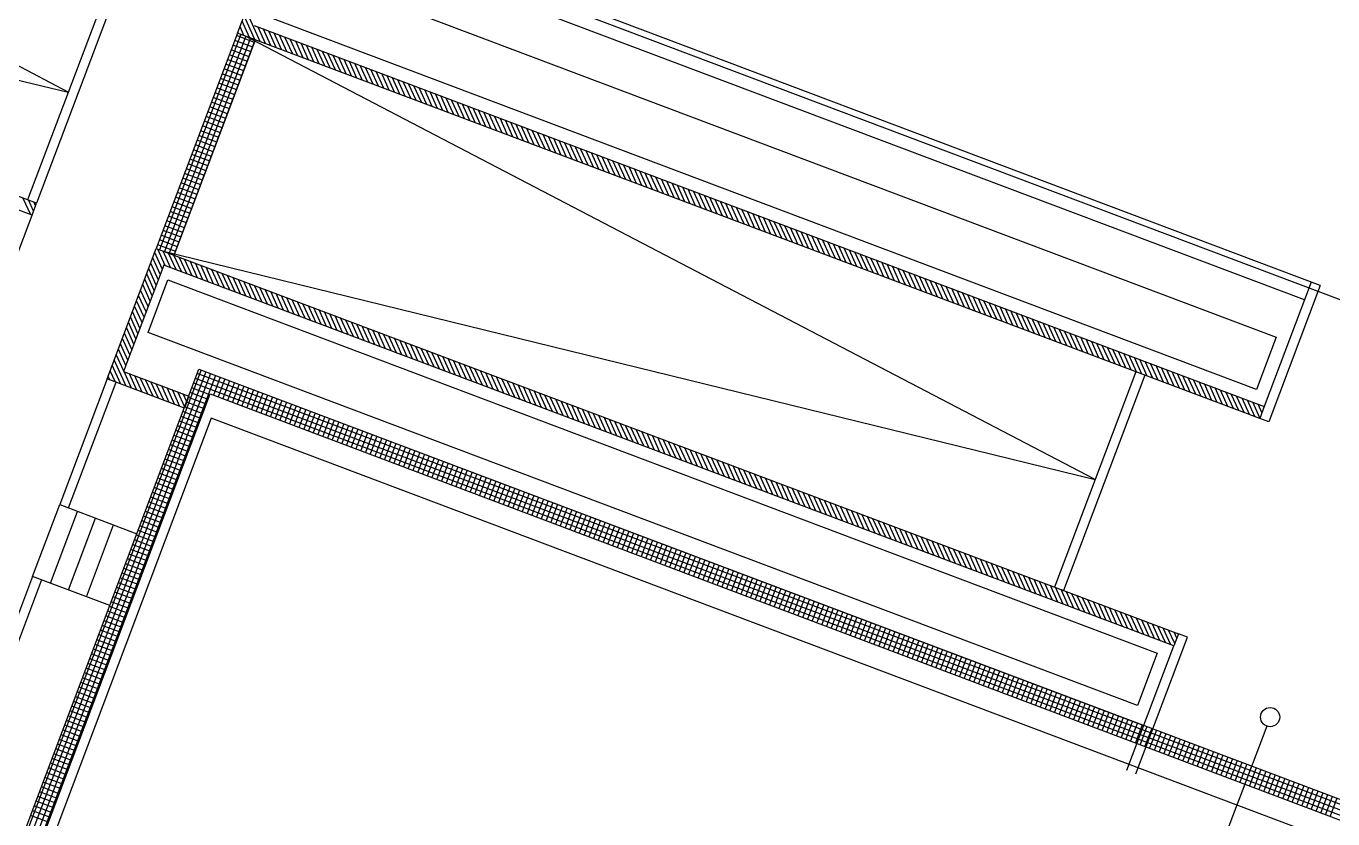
# Model space of a CAD drawing. Header units: millimetres. Extents: x 521005098 to 522149999836, y 174611071 to 175300000107.
# Drawn here: x 521997976876 to 522018396606, y 175093706749 to 175106098997 of the extents above; entities that cross this region are included whole.
import ezdxf

# ---------------------------------------------------------------- set-up
doc = ezdxf.new("R2010")
doc.units = ezdxf.units.MM
doc.header["$LTSCALE"] = 200
for name, color, linetype in [('0-35TEXT', 3, 'Continuous'), ('siteplan$0$0-35TEXT', 3, 'Continuous'), ('siteplan$0$siteplan$0$10', 1, 'Continuous'), ('siteplan$0$siteplan$0$26', 1, 'Continuous'), ('siteplan$0$siteplan$0$48', 1, 'Continuous'), ('siteplan$0$siteplan$0$58', 1, 'Continuous'), ('siteplan$0$siteplan$0$59', 1, 'Continuous'), ('siteplan$0$siteplan$0$60', 1, 'Continuous'), ('siteplan$0$siteplan$0$62', 1, 'Continuous'), ('siteplan$0$siteplan$0$63', 1, 'Continuous')]:
    doc.layers.add(name, color=color, linetype=linetype)
doc.layers.get('siteplan$0$0-35TEXT').off()

# ---------------------------------------------------------------- blocks, each defined once
blk = doc.blocks.new('siteplan$0$siteplan')
at = {"layer": 'siteplan$0$siteplan$0$10', "color": 8}
blk.add_line((21517.363, 74995.157), (21516.921, 74993.987), dxfattribs=at)
blk.add_circle((21517.416, 74995.297), 0.15, dxfattribs=at)
at = {"layer": 'siteplan$0$siteplan$0$26', "color": 8}
for p, q in [((21498.078, 74997.497), (21498.501, 74998.62)), ((21498.501, 74998.62), (21499.708, 74998.165)), ((21498.358, 74997.391), (21498.782, 74998.514)), ((21498.639, 74997.285), (21499.062, 74998.408)), ((21498.92, 74997.179), (21499.343, 74998.302)), ((21499.285, 74997.042), (21498.078, 74997.497))]:
    blk.add_line(p, q, dxfattribs=at)
at = {"layer": 'siteplan$0$siteplan$0$48', "color": 8}
for p, q in [((21502.053, 75007.068), (21517.513, 75001.236)), ((21517.204, 75000.417), (21501.744, 75006.249)), ((21499.882, 75001.312), (21500.191, 75002.131)), ((21500.191, 75002.131), (21515.651, 74996.299)), ((21515.342, 74995.48), (21499.882, 75001.312)), ((21517.513, 75001.236), (21517.204, 75000.417)), ((21515.651, 74996.299), (21515.342, 74995.48))]:
    blk.add_line(p, q, dxfattribs=at)
at = {"layer": 'siteplan$0$siteplan$0$58', "color": 8}
for p, q in [((21498.635, 75005.066), (21485.685, 75011.875)), ((21484.414, 75008.507), (21498.635, 75005.066)), ((21514.681, 74999.013), (21501.375, 75005.956)), ((21500.105, 75002.588), (21514.681, 74999.013))]:
    blk.add_line(p, q, dxfattribs=at)
at = {"layer": 'siteplan$0$siteplan$0$59', "color": 8}
for p, q in [((21501.282, 75005.991), (21515.029, 75042.434)), ((21498.14, 75003.329), (21484.32, 75008.542)), ((21498.069, 75003.142), (21484.25, 75008.355)), ((21501.465, 75005.922), (21501.351, 75006.175)), ((21501.549, 75005.89), (21501.383, 75006.259)), ((21501.633, 75005.859), (21501.414, 75006.343)), ((21517.253, 74999.967), (21501.282, 75005.991)), ((21501.297, 75005.986), (21501.288, 75006.007)), ((21501.381, 75005.954), (21501.319, 75006.091)), ((21501.539, 75006.108), (21517.324, 75000.154)), ((21501.717, 75005.827), (21501.601, 75006.085)), ((21501.801, 75005.795), (21501.685, 75006.053)), ((21501.885, 75005.764), (21501.769, 75006.021)), ((21501.969, 75005.732), (21501.853, 75005.99)), ((21502.053, 75005.7), (21501.937, 75005.958)), ((21502.137, 75005.669), (21502.021, 75005.926)), ((21502.221, 75005.637), (21502.105, 75005.895)), ((21502.305, 75005.605), (21502.189, 75005.863)), ((21502.389, 75005.574), (21502.273, 75005.831)), ((21502.474, 75005.542), (21502.357, 75005.8)), ((21502.558, 75005.51), (21502.441, 75005.768)), ((21502.642, 75005.478), (21502.525, 75005.736)), ((21502.726, 75005.447), (21502.609, 75005.704)), ((21502.81, 75005.415), (21502.693, 75005.673)), ((21502.894, 75005.383), (21502.777, 75005.641)), ((21502.978, 75005.352), (21502.861, 75005.609)), ((21503.062, 75005.32), (21502.945, 75005.578)), ((21503.146, 75005.288), (21503.029, 75005.546)), ((21503.23, 75005.257), (21503.113, 75005.514)), ((21503.314, 75005.225), (21503.197, 75005.483)), ((21503.398, 75005.193), (21503.281, 75005.451)), ((21503.482, 75005.162), (21503.365, 75005.419)), ((21503.566, 75005.13), (21503.449, 75005.388)), ((21503.65, 75005.098), (21503.533, 75005.356)), ((21503.734, 75005.066), (21503.617, 75005.324)), ((21503.818, 75005.035), (21503.701, 75005.292)), ((21503.902, 75005.003), (21503.785, 75005.261)), ((21503.986, 75004.971), (21503.869, 75005.229)), ((21504.07, 75004.94), (21503.953, 75005.197)), ((21504.154, 75004.908), (21504.037, 75005.166)), ((21504.238, 75004.876), (21504.121, 75005.134)), ((21504.322, 75004.845), (21504.205, 75005.102)), ((21504.406, 75004.813), (21504.29, 75005.071)), ((21504.49, 75004.781), (21504.374, 75005.039)), ((21504.574, 75004.749), (21504.458, 75005.007)), ((21504.658, 75004.718), (21504.542, 75004.975)), ((21504.742, 75004.686), (21504.626, 75004.944)), ((21504.826, 75004.654), (21504.71, 75004.912)), ((21504.91, 75004.623), (21504.794, 75004.88)), ((21504.994, 75004.591), (21504.878, 75004.849)), ((21505.078, 75004.559), (21504.962, 75004.817)), ((21505.162, 75004.528), (21505.046, 75004.785)), ((21505.246, 75004.496), (21505.13, 75004.754)), ((21505.33, 75004.464), (21505.214, 75004.722)), ((21505.414, 75004.433), (21505.298, 75004.69)), ((21505.498, 75004.401), (21505.382, 75004.659)), ((21505.582, 75004.369), (21505.466, 75004.627)), ((21505.666, 75004.337), (21505.55, 75004.595)), ((21505.75, 75004.306), (21505.634, 75004.563)), ((21505.834, 75004.274), (21505.718, 75004.532)), ((21505.918, 75004.242), (21505.802, 75004.5)), ((21506.002, 75004.211), (21505.886, 75004.468)), ((21506.087, 75004.179), (21505.97, 75004.437)), ((21506.171, 75004.147), (21506.054, 75004.405)), ((21506.255, 75004.116), (21506.138, 75004.373)), ((21506.339, 75004.084), (21506.222, 75004.342)), ((21506.423, 75004.052), (21506.306, 75004.31)), ((21506.507, 75004.02), (21506.39, 75004.278)), ((21506.591, 75003.989), (21506.474, 75004.247)), ((21506.675, 75003.957), (21506.558, 75004.215)), ((21506.759, 75003.925), (21506.642, 75004.183)), ((21506.843, 75003.894), (21506.726, 75004.151)), ((21506.927, 75003.862), (21506.81, 75004.12)), ((21507.011, 75003.83), (21506.894, 75004.088)), ((21507.095, 75003.799), (21506.978, 75004.056)), ((21507.179, 75003.767), (21507.062, 75004.025)), ((21507.263, 75003.735), (21507.146, 75003.993)), ((21507.347, 75003.704), (21507.23, 75003.961)), ((21507.431, 75003.672), (21507.314, 75003.93)), ((21507.515, 75003.64), (21507.398, 75003.898)), ((21507.599, 75003.608), (21507.482, 75003.866)), ((21507.683, 75003.577), (21507.566, 75003.834)), ((21507.767, 75003.545), (21507.65, 75003.803)), ((21507.851, 75003.513), (21507.734, 75003.771)), ((21507.935, 75003.482), (21507.818, 75003.739)), ((21508.019, 75003.45), (21507.903, 75003.708)), ((21508.103, 75003.418), (21507.987, 75003.676)), ((21508.187, 75003.387), (21508.071, 75003.644)), ((21508.271, 75003.355), (21508.155, 75003.613)), ((21508.355, 75003.323), (21508.239, 75003.581)), ((21508.439, 75003.292), (21508.323, 75003.549)), ((21508.523, 75003.26), (21508.407, 75003.518)), ((21498.05, 75003.149), (21497.933, 75003.407)), ((21498.094, 75003.207), (21498.017, 75003.375)), ((21498.069, 75003.142), (21498.14, 75003.329)), ((21498.125, 75003.291), (21498.101, 75003.343)), ((21508.607, 75003.228), (21508.491, 75003.486)), ((21508.691, 75003.196), (21508.575, 75003.454)), ((21508.775, 75003.165), (21508.659, 75003.422)), ((21508.859, 75003.133), (21508.743, 75003.391)), ((21508.943, 75003.101), (21508.827, 75003.359)), ((21509.027, 75003.07), (21508.911, 75003.327)), ((21509.111, 75003.038), (21508.995, 75003.296)), ((21509.195, 75003.006), (21509.079, 75003.264)), ((21509.279, 75002.975), (21509.163, 75003.232)), ((21509.363, 75002.943), (21509.247, 75003.201)), ((21509.447, 75002.911), (21509.331, 75003.169)), ((21509.531, 75002.879), (21509.415, 75003.137)), ((21509.616, 75002.848), (21509.499, 75003.106)), ((21509.7, 75002.816), (21509.583, 75003.074)), ((21509.784, 75002.784), (21509.667, 75003.042)), ((21509.868, 75002.753), (21509.751, 75003.01)), ((21509.952, 75002.721), (21509.835, 75002.979)), ((21510.036, 75002.689), (21509.919, 75002.947)), ((21510.12, 75002.658), (21510.003, 75002.915)), ((21510.204, 75002.626), (21510.087, 75002.884)), ((21510.288, 75002.594), (21510.171, 75002.852)), ((21510.372, 75002.563), (21510.255, 75002.82)), ((21510.456, 75002.531), (21510.339, 75002.789)), ((21510.54, 75002.499), (21510.423, 75002.757)), ((21510.624, 75002.467), (21510.507, 75002.725)), ((21510.708, 75002.436), (21510.591, 75002.693)), ((21499.242, 75000.584), (21500.011, 75002.623)), ((21500.105, 75002.304), (21499.988, 75002.562)), ((21500.011, 75002.623), (21515.983, 74996.598)), ((21500.151, 75002.357), (21500.034, 75002.614)), ((21500.235, 75002.325), (21500.118, 75002.583)), ((21500.319, 75002.293), (21500.202, 75002.551)), ((21500.403, 75002.262), (21500.286, 75002.519)), ((21500.487, 75002.23), (21500.37, 75002.488)), ((21510.792, 75002.404), (21510.675, 75002.662)), ((21510.876, 75002.372), (21510.759, 75002.63)), ((21510.96, 75002.341), (21510.843, 75002.598)), ((21511.044, 75002.309), (21510.927, 75002.567)), ((21511.128, 75002.277), (21511.011, 75002.535)), ((21511.212, 75002.246), (21511.095, 75002.503)), ((21500.128, 75002.365), (21499.5, 75000.701)), ((21500.01, 75002.052), (21499.893, 75002.31)), ((21500.041, 75002.136), (21499.925, 75002.394)), ((21500.073, 75002.22), (21499.956, 75002.478)), ((21515.912, 74996.411), (21500.128, 75002.365)), ((21500.571, 75002.198), (21500.454, 75002.456)), ((21500.655, 75002.167), (21500.538, 75002.424)), ((21500.739, 75002.135), (21500.622, 75002.393)), ((21500.823, 75002.103), (21500.706, 75002.361)), ((21500.907, 75002.071), (21500.79, 75002.329)), ((21500.991, 75002.04), (21500.874, 75002.298)), ((21511.296, 75002.214), (21511.179, 75002.472)), ((21511.38, 75002.182), (21511.263, 75002.44)), ((21511.464, 75002.15), (21511.347, 75002.408)), ((21511.548, 75002.119), (21511.432, 75002.377)), ((21511.632, 75002.087), (21511.516, 75002.345)), ((21511.716, 75002.055), (21511.6, 75002.313)), ((21499.946, 75001.884), (21499.83, 75002.142)), ((21499.978, 75001.968), (21499.861, 75002.226)), ((21501.075, 75002.008), (21500.958, 75002.266)), ((21501.159, 75001.976), (21501.042, 75002.234)), ((21501.243, 75001.945), (21501.126, 75002.202)), ((21501.327, 75001.913), (21501.21, 75002.171)), ((21501.411, 75001.881), (21501.294, 75002.139)), ((21501.495, 75001.85), (21501.378, 75002.107)), ((21511.8, 75002.024), (21511.684, 75002.281)), ((21511.884, 75001.992), (21511.768, 75002.25)), ((21511.968, 75001.96), (21511.852, 75002.218)), ((21512.052, 75001.929), (21511.936, 75002.186)), ((21512.136, 75001.897), (21512.02, 75002.155)), ((21512.22, 75001.865), (21512.104, 75002.123)), ((21512.304, 75001.834), (21512.188, 75002.091)), ((21499.851, 75001.632), (21499.735, 75001.89)), ((21499.883, 75001.716), (21499.766, 75001.974)), ((21499.914, 75001.8), (21499.798, 75002.058)), ((21501.579, 75001.818), (21501.462, 75002.076)), ((21501.663, 75001.786), (21501.546, 75002.044)), ((21501.747, 75001.755), (21501.63, 75002.012)), ((21501.831, 75001.723), (21501.714, 75001.981)), ((21501.915, 75001.691), (21501.798, 75001.949)), ((21501.999, 75001.659), (21501.883, 75001.917)), ((21502.083, 75001.628), (21501.967, 75001.885)), ((21512.388, 75001.802), (21512.272, 75002.06)), ((21512.472, 75001.77), (21512.356, 75002.028)), ((21512.556, 75001.738), (21512.44, 75001.996)), ((21512.64, 75001.707), (21512.524, 75001.964)), ((21512.724, 75001.675), (21512.608, 75001.933)), ((21512.808, 75001.643), (21512.692, 75001.901)), ((21499.788, 75001.464), (21499.671, 75001.722)), ((21499.819, 75001.548), (21499.703, 75001.806)), ((21502.167, 75001.596), (21502.051, 75001.854)), ((21502.251, 75001.564), (21502.135, 75001.822)), ((21502.335, 75001.533), (21502.219, 75001.79)), ((21502.419, 75001.501), (21502.303, 75001.759)), ((21502.503, 75001.469), (21502.387, 75001.727)), ((21502.587, 75001.438), (21502.471, 75001.695)), ((21512.892, 75001.612), (21512.776, 75001.869)), ((21512.976, 75001.58), (21512.86, 75001.838)), ((21513.06, 75001.548), (21512.944, 75001.806)), ((21513.144, 75001.517), (21513.028, 75001.774)), ((21513.229, 75001.485), (21513.112, 75001.743)), ((21513.313, 75001.453), (21513.196, 75001.711)), ((21513.397, 75001.422), (21513.28, 75001.679)), ((21499.693, 75001.212), (21499.576, 75001.47)), ((21499.724, 75001.296), (21499.608, 75001.554)), ((21499.756, 75001.38), (21499.639, 75001.638)), ((21502.671, 75001.406), (21502.555, 75001.664)), ((21502.755, 75001.374), (21502.639, 75001.632)), ((21502.839, 75001.343), (21502.723, 75001.6)), ((21502.923, 75001.311), (21502.807, 75001.569)), ((21503.007, 75001.279), (21502.891, 75001.537)), ((21503.091, 75001.247), (21502.975, 75001.505)), ((21503.175, 75001.216), (21503.059, 75001.473)), ((21513.481, 75001.39), (21513.364, 75001.648)), ((21513.565, 75001.358), (21513.448, 75001.616)), ((21513.649, 75001.326), (21513.532, 75001.584)), ((21513.733, 75001.295), (21513.616, 75001.552)), ((21513.817, 75001.263), (21513.7, 75001.521)), ((21513.901, 75001.231), (21513.784, 75001.489)), ((21499.629, 75001.044), (21499.513, 75001.302)), ((21499.661, 75001.128), (21499.544, 75001.386)), ((21503.259, 75001.184), (21503.143, 75001.442)), ((21503.343, 75001.152), (21503.227, 75001.41)), ((21503.427, 75001.121), (21503.311, 75001.378)), ((21503.511, 75001.089), (21503.395, 75001.347)), ((21503.595, 75001.057), (21503.479, 75001.315)), ((21503.68, 75001.026), (21503.563, 75001.283)), ((21513.985, 75001.2), (21513.868, 75001.457)), ((21514.069, 75001.168), (21513.952, 75001.426)), ((21514.153, 75001.136), (21514.036, 75001.394)), ((21514.237, 75001.105), (21514.12, 75001.362)), ((21514.321, 75001.073), (21514.204, 75001.331)), ((21514.405, 75001.041), (21514.288, 75001.299)), ((21514.489, 75001.009), (21514.372, 75001.267)), ((21499.566, 75000.876), (21499.449, 75001.133)), ((21499.598, 75000.96), (21499.481, 75001.217)), ((21503.764, 75000.994), (21503.647, 75001.252)), ((21503.848, 75000.962), (21503.731, 75001.22)), ((21503.932, 75000.93), (21503.815, 75001.188)), ((21504.016, 75000.899), (21503.899, 75001.156)), ((21504.1, 75000.867), (21503.983, 75001.125)), ((21504.184, 75000.835), (21504.067, 75001.093)), ((21504.268, 75000.804), (21504.151, 75001.061)), ((21514.573, 75000.978), (21514.456, 75001.236)), ((21514.657, 75000.946), (21514.54, 75001.204)), ((21514.741, 75000.914), (21514.624, 75001.172)), ((21514.825, 75000.883), (21514.708, 75001.14)), ((21514.909, 75000.851), (21514.792, 75001.109)), ((21514.993, 75000.819), (21514.876, 75001.077)), ((21499.539, 75000.472), (21499.354, 75000.881)), ((21499.502, 75000.708), (21499.386, 75000.965)), ((21499.534, 75000.792), (21499.418, 75001.049)), ((21504.352, 75000.772), (21504.235, 75001.03)), ((21504.436, 75000.74), (21504.319, 75000.998)), ((21504.52, 75000.709), (21504.403, 75000.966)), ((21504.604, 75000.677), (21504.487, 75000.935)), ((21504.688, 75000.645), (21504.571, 75000.903)), ((21504.772, 75000.614), (21504.655, 75000.871)), ((21515.077, 75000.788), (21514.96, 75001.045)), ((21515.161, 75000.756), (21515.045, 75001.014)), ((21515.245, 75000.724), (21515.129, 75000.982)), ((21515.329, 75000.693), (21515.213, 75000.95)), ((21515.413, 75000.661), (21515.297, 75000.919)), ((21515.497, 75000.629), (21515.381, 75000.887)), ((21515.581, 75000.597), (21515.465, 75000.855)), ((21499.371, 75000.535), (21499.291, 75000.713)), ((21499.455, 75000.503), (21499.322, 75000.797)), ((21499.5, 75000.701), (21500.52, 75000.316)), ((21499.623, 75000.44), (21499.507, 75000.698)), ((21499.707, 75000.408), (21499.591, 75000.666)), ((21504.856, 75000.582), (21504.739, 75000.84)), ((21504.94, 75000.55), (21504.823, 75000.808)), ((21505.024, 75000.518), (21504.907, 75000.776)), ((21505.108, 75000.487), (21504.991, 75000.744)), ((21505.192, 75000.455), (21505.075, 75000.713)), ((21505.276, 75000.423), (21505.159, 75000.681)), ((21505.36, 75000.392), (21505.243, 75000.649)), ((21515.665, 75000.566), (21515.549, 75000.823)), ((21515.749, 75000.534), (21515.633, 75000.792)), ((21515.833, 75000.502), (21515.717, 75000.76)), ((21515.917, 75000.471), (21515.801, 75000.728)), ((21516.001, 75000.439), (21515.885, 75000.697)), ((21516.085, 75000.407), (21515.969, 75000.665)), ((21500.449, 75000.129), (21499.242, 75000.584)), ((21499.287, 75000.567), (21499.259, 75000.629)), ((21499.791, 75000.377), (21499.675, 75000.634)), ((21499.876, 75000.345), (21499.759, 75000.603)), ((21499.96, 75000.313), (21499.843, 75000.571)), ((21500.044, 75000.282), (21499.927, 75000.539)), ((21500.128, 75000.25), (21500.011, 75000.508)), ((21500.212, 75000.218), (21500.095, 75000.476)), ((21505.444, 75000.36), (21505.327, 75000.618)), ((21505.528, 75000.328), (21505.411, 75000.586)), ((21505.612, 75000.297), (21505.496, 75000.554)), ((21505.696, 75000.265), (21505.58, 75000.523)), ((21505.78, 75000.233), (21505.664, 75000.491)), ((21505.864, 75000.201), (21505.748, 75000.459)), ((21516.169, 75000.376), (21516.053, 75000.633)), ((21516.253, 75000.344), (21516.137, 75000.602)), ((21516.337, 75000.312), (21516.221, 75000.57)), ((21516.421, 75000.281), (21516.305, 75000.538)), ((21516.505, 75000.249), (21516.389, 75000.507)), ((21516.589, 75000.217), (21516.473, 75000.475)), ((21500.296, 75000.187), (21500.179, 75000.444)), ((21500.38, 75000.155), (21500.263, 75000.413)), ((21500.455, 75000.143), (21500.347, 75000.381)), ((21500.486, 75000.227), (21500.431, 75000.349)), ((21500.52, 75000.316), (21500.449, 75000.129)), ((21500.518, 75000.311), (21500.515, 75000.317)), ((21505.948, 75000.17), (21505.832, 75000.428)), ((21506.032, 75000.138), (21505.916, 75000.396)), ((21506.116, 75000.106), (21506, 75000.364)), ((21506.2, 75000.075), (21506.084, 75000.332)), ((21506.284, 75000.043), (21506.168, 75000.301)), ((21506.368, 75000.011), (21506.252, 75000.269)), ((21516.673, 75000.185), (21516.557, 75000.443)), ((21516.757, 75000.154), (21516.641, 75000.411)), ((21516.842, 75000.122), (21516.725, 75000.38)), ((21516.926, 75000.09), (21516.809, 75000.348)), ((21517.01, 75000.059), (21516.893, 75000.316)), ((21517.094, 75000.027), (21516.977, 75000.285)), ((21517.178, 74999.995), (21517.061, 75000.253)), ((21506.452, 74999.98), (21506.336, 75000.237)), ((21506.536, 74999.948), (21506.42, 75000.206)), ((21506.62, 74999.916), (21506.504, 75000.174)), ((21506.704, 74999.885), (21506.588, 75000.142)), ((21506.788, 74999.853), (21506.672, 75000.111)), ((21506.872, 74999.821), (21506.756, 75000.079)), ((21506.956, 74999.789), (21506.84, 75000.047)), ((21517.256, 74999.975), (21517.145, 75000.221)), ((21517.288, 75000.059), (21517.229, 75000.19)), ((21517.324, 75000.154), (21517.253, 74999.967)), ((21517.32, 75000.143), (21517.313, 75000.158)), ((21507.04, 74999.758), (21506.924, 75000.015)), ((21507.124, 74999.726), (21507.008, 74999.984)), ((21507.209, 74999.694), (21507.092, 74999.952)), ((21507.293, 74999.663), (21507.176, 74999.92)), ((21507.377, 74999.631), (21507.26, 74999.889)), ((21507.461, 74999.599), (21507.344, 74999.857)), ((21507.545, 74999.568), (21507.428, 74999.825)), ((21507.629, 74999.536), (21507.512, 74999.794)), ((21507.713, 74999.504), (21507.596, 74999.762)), ((21507.797, 74999.473), (21507.68, 74999.73)), ((21507.881, 74999.441), (21507.764, 74999.699)), ((21507.965, 74999.409), (21507.848, 74999.667)), ((21508.049, 74999.377), (21507.932, 74999.635)), ((21508.133, 74999.346), (21508.016, 74999.603)), ((21508.217, 74999.314), (21508.1, 74999.572)), ((21508.301, 74999.282), (21508.184, 74999.54)), ((21508.385, 74999.251), (21508.268, 74999.508)), ((21508.469, 74999.219), (21508.352, 74999.477)), ((21508.553, 74999.187), (21508.436, 74999.445)), ((21508.637, 74999.156), (21508.52, 74999.413)), ((21508.721, 74999.124), (21508.604, 74999.382)), ((21508.805, 74999.092), (21508.688, 74999.35)), ((21508.889, 74999.06), (21508.772, 74999.318)), ((21508.973, 74999.029), (21508.856, 74999.287)), ((21509.057, 74998.997), (21508.94, 74999.255)), ((21509.141, 74998.965), (21509.024, 74999.223)), ((21509.225, 74998.934), (21509.109, 74999.191)), ((21509.309, 74998.902), (21509.193, 74999.16)), ((21509.393, 74998.87), (21509.277, 74999.128)), ((21509.477, 74998.839), (21509.361, 74999.096)), ((21509.561, 74998.807), (21509.445, 74999.065)), ((21509.645, 74998.775), (21509.529, 74999.033)), ((21509.729, 74998.744), (21509.613, 74999.001)), ((21509.813, 74998.712), (21509.697, 74998.97)), ((21509.897, 74998.68), (21509.781, 74998.938)), ((21509.981, 74998.648), (21509.865, 74998.906)), ((21510.065, 74998.617), (21509.949, 74998.874)), ((21510.149, 74998.585), (21510.033, 74998.843)), ((21510.233, 74998.553), (21510.117, 74998.811)), ((21510.317, 74998.522), (21510.201, 74998.779)), ((21510.401, 74998.49), (21510.285, 74998.748)), ((21510.485, 74998.458), (21510.369, 74998.716)), ((21510.569, 74998.427), (21510.453, 74998.684)), ((21510.653, 74998.395), (21510.537, 74998.653)), ((21510.737, 74998.363), (21510.621, 74998.621)), ((21510.822, 74998.331), (21510.705, 74998.589)), ((21510.906, 74998.3), (21510.789, 74998.558)), ((21510.99, 74998.268), (21510.873, 74998.526)), ((21511.074, 74998.236), (21510.957, 74998.494)), ((21511.158, 74998.205), (21511.041, 74998.462)), ((21511.242, 74998.173), (21511.125, 74998.431)), ((21511.326, 74998.141), (21511.209, 74998.399)), ((21511.41, 74998.11), (21511.293, 74998.367)), ((21511.494, 74998.078), (21511.377, 74998.336)), ((21511.578, 74998.046), (21511.461, 74998.304)), ((21511.662, 74998.015), (21511.545, 74998.272)), ((21511.746, 74997.983), (21511.629, 74998.241)), ((21511.83, 74997.951), (21511.713, 74998.209)), ((21511.914, 74997.919), (21511.797, 74998.177)), ((21511.998, 74997.888), (21511.881, 74998.145)), ((21512.082, 74997.856), (21511.965, 74998.114)), ((21512.166, 74997.824), (21512.049, 74998.082)), ((21512.25, 74997.793), (21512.133, 74998.05)), ((21512.334, 74997.761), (21512.217, 74998.019)), ((21512.418, 74997.729), (21512.301, 74997.987)), ((21512.502, 74997.698), (21512.385, 74997.955)), ((21512.586, 74997.666), (21512.469, 74997.924)), ((21512.67, 74997.634), (21512.553, 74997.892)), ((21512.754, 74997.603), (21512.638, 74997.86)), ((21512.838, 74997.571), (21512.722, 74997.829)), ((21512.922, 74997.539), (21512.806, 74997.797)), ((21513.006, 74997.507), (21512.89, 74997.765)), ((21513.09, 74997.476), (21512.974, 74997.733)), ((21513.174, 74997.444), (21513.058, 74997.702)), ((21513.258, 74997.412), (21513.142, 74997.67)), ((21513.342, 74997.381), (21513.226, 74997.638)), ((21513.426, 74997.349), (21513.31, 74997.607)), ((21513.51, 74997.317), (21513.394, 74997.575)), ((21513.594, 74997.286), (21513.478, 74997.543)), ((21513.678, 74997.254), (21513.562, 74997.512)), ((21513.762, 74997.222), (21513.646, 74997.48)), ((21513.846, 74997.19), (21513.73, 74997.448)), ((21513.93, 74997.159), (21513.814, 74997.417)), ((21514.014, 74997.127), (21513.898, 74997.385)), ((21514.098, 74997.095), (21513.982, 74997.353)), ((21514.182, 74997.064), (21514.066, 74997.321)), ((21514.266, 74997.032), (21514.15, 74997.29)), ((21514.35, 74997), (21514.234, 74997.258)), ((21514.435, 74996.969), (21514.318, 74997.226)), ((21514.519, 74996.937), (21514.402, 74997.195)), ((21514.603, 74996.905), (21514.486, 74997.163)), ((21514.687, 74996.874), (21514.57, 74997.131)), ((21514.771, 74996.842), (21514.654, 74997.1)), ((21514.855, 74996.81), (21514.738, 74997.068)), ((21514.939, 74996.778), (21514.822, 74997.036)), ((21515.023, 74996.747), (21514.906, 74997.004)), ((21515.107, 74996.715), (21514.99, 74996.973)), ((21515.191, 74996.683), (21515.074, 74996.941)), ((21515.275, 74996.652), (21515.158, 74996.909)), ((21515.359, 74996.62), (21515.242, 74996.878)), ((21515.443, 74996.588), (21515.326, 74996.846)), ((21515.527, 74996.557), (21515.41, 74996.814)), ((21515.611, 74996.525), (21515.494, 74996.783)), ((21515.695, 74996.493), (21515.578, 74996.751)), ((21515.779, 74996.462), (21515.662, 74996.719)), ((21515.863, 74996.43), (21515.746, 74996.688)), ((21515.925, 74996.446), (21515.83, 74996.656)), ((21515.983, 74996.598), (21515.912, 74996.411)), ((21515.957, 74996.53), (21515.914, 74996.624))]:
    blk.add_line(p, q, dxfattribs=at)
at = {"layer": 'siteplan$0$siteplan$0$60', "color": 8}
for p, q in [((21537.128, 74994.799), (21502.274, 75007.946)), ((21500.87, 74999.97), (21487.963, 74965.753)), ((21534.319, 74987.352), (21500.87, 74999.97)), ((21514.992, 74988.873), (21516.946, 74994.053))]:
    blk.add_line(p, q, dxfattribs=at)
at = {"layer": 'siteplan$0$siteplan$0$62', "color": 8}
for p, q in [((21518.198, 75002.046), (21502.273, 75008.053)), ((21517.952, 75001.819), (21502.167, 75007.773)), ((21499.27, 75006.75), (21498, 75003.382)), ((21499.41, 75006.697), (21498.14, 75003.329)), ((21487.652, 74975.526), (21498.069, 75003.142)), ((21518.058, 75002.099), (21517.324, 75000.154)), ((21518.198, 75002.046), (21517.394, 74999.914)), ((21515.316, 75000.697), (21514.046, 74997.329)), ((21499.242, 75000.584), (21498.501, 74998.62)), ((21498.641, 74998.567), (21499.382, 75000.531)), ((21499.382, 75000.531), (21499.242, 75000.584)), ((21515.457, 75000.644), (21514.186, 74997.276)), ((21517.394, 74999.914), (21517.253, 74999.967)), ((21498.501, 74998.62), (21498.641, 74998.567)), ((21498.078, 74997.497), (21481.212, 74952.787)), ((21498.218, 74997.444), (21481.353, 74952.734)), ((21516.123, 74996.545), (21515.983, 74996.598)), ((21515.178, 74994.466), (21515.912, 74996.411)), ((21515.319, 74994.413), (21516.123, 74996.545))]:
    blk.add_line(p, q, dxfattribs=at)
at = {"layer": 'siteplan$0$siteplan$0$63', "color": 8}
for p, q in [((21501.282, 75005.991), (21500.011, 75002.623)), ((21501.334, 75005.972), (21500.063, 75002.604)), ((21501.562, 75005.886), (21501.282, 75005.991)), ((21501.408, 75005.944), (21500.137, 75002.576)), ((21501.482, 75005.916), (21500.211, 75002.548)), ((21501.556, 75005.888), (21500.286, 75002.519)), ((21500.292, 75002.517), (21501.562, 75005.886)), ((21501.491, 75005.695), (21501.21, 75005.801)), ((21501.519, 75005.769), (21501.238, 75005.875)), ((21501.547, 75005.844), (21501.266, 75005.95)), ((21501.407, 75005.472), (21501.126, 75005.578)), ((21501.435, 75005.547), (21501.154, 75005.652)), ((21501.463, 75005.621), (21501.182, 75005.727)), ((21501.323, 75005.25), (21501.042, 75005.355)), ((21501.351, 75005.324), (21501.07, 75005.43)), ((21501.379, 75005.398), (21501.098, 75005.504)), ((21501.267, 75005.101), (21500.986, 75005.207)), ((21501.295, 75005.175), (21501.014, 75005.281)), ((21501.182, 75004.878), (21500.902, 75004.984)), ((21501.21, 75004.952), (21500.93, 75005.058)), ((21501.238, 75005.027), (21500.958, 75005.133)), ((21501.098, 75004.655), (21500.818, 75004.761)), ((21501.126, 75004.73), (21500.846, 75004.836)), ((21501.154, 75004.804), (21500.874, 75004.91)), ((21501.014, 75004.433), (21500.734, 75004.538)), ((21501.042, 75004.507), (21500.762, 75004.613)), ((21501.07, 75004.581), (21500.79, 75004.687)), ((21500.958, 75004.284), (21500.678, 75004.39)), ((21500.986, 75004.358), (21500.706, 75004.464)), ((21500.874, 75004.061), (21500.594, 75004.167)), ((21500.902, 75004.136), (21500.622, 75004.241)), ((21500.93, 75004.21), (21500.65, 75004.316)), ((21500.79, 75003.838), (21500.51, 75003.944)), ((21500.818, 75003.913), (21500.538, 75004.019)), ((21500.846, 75003.987), (21500.566, 75004.093)), ((21500.706, 75003.616), (21500.426, 75003.722)), ((21500.734, 75003.69), (21500.454, 75003.796)), ((21500.762, 75003.764), (21500.482, 75003.87)), ((21500.65, 75003.467), (21500.369, 75003.573)), ((21500.678, 75003.541), (21500.398, 75003.647)), ((21500.566, 75003.244), (21500.285, 75003.35)), ((21500.594, 75003.319), (21500.313, 75003.424)), ((21500.622, 75003.393), (21500.341, 75003.499)), ((21500.482, 75003.022), (21500.201, 75003.127)), ((21500.51, 75003.096), (21500.229, 75003.202)), ((21500.538, 75003.17), (21500.257, 75003.276)), ((21500.398, 75002.799), (21500.117, 75002.905)), ((21500.426, 75002.873), (21500.145, 75002.979)), ((21500.454, 75002.947), (21500.173, 75003.053)), ((21500.342, 75002.65), (21500.061, 75002.756)), ((21500.37, 75002.724), (21500.089, 75002.83)), ((21500.011, 75002.623), (21500.292, 75002.517)), ((21500.314, 75002.576), (21500.033, 75002.682)), ((21487.383, 74965.491), (21500.678, 75000.737)), ((21487.383, 74965.491), (21500.678, 75000.737)), ((21500.711, 75000.724), (21487.416, 74965.479)), ((21500.786, 75000.696), (21487.491, 74965.451)), ((21500.86, 75000.668), (21487.565, 74965.423)), ((21534.663, 74987.838), (21500.652, 75000.667)), ((21500.678, 75000.737), (21534.97, 74987.802)), ((21500.678, 75000.737), (21515.443, 74995.167)), ((21500.934, 75000.64), (21487.639, 74965.395)), ((21534.607, 74987.689), (21500.596, 75000.518)), ((21534.635, 74987.763), (21500.624, 75000.593)), ((21501.009, 75000.612), (21500.903, 75000.332)), ((21501.083, 75000.584), (21500.977, 75000.304)), ((21501.157, 75000.556), (21501.051, 75000.276)), ((21501.231, 75000.528), (21501.125, 75000.248)), ((21501.306, 75000.5), (21501.2, 75000.22)), ((21501.38, 75000.472), (21501.274, 75000.192)), ((21487.77, 74965.666), (21500.853, 75000.35)), ((21500.793, 75000.19), (21500.512, 75000.296)), ((21500.821, 75000.264), (21500.54, 75000.37)), ((21500.849, 75000.338), (21500.568, 75000.444)), ((21500.853, 75000.35), (21534.583, 74987.627)), ((21501.454, 75000.444), (21501.348, 75000.164)), ((21501.528, 75000.416), (21501.423, 75000.136)), ((21501.603, 75000.388), (21501.497, 75000.108)), ((21501.677, 75000.36), (21501.571, 75000.08)), ((21501.751, 75000.332), (21501.645, 75000.051)), ((21501.825, 75000.304), (21501.72, 75000.023)), ((21501.9, 75000.276), (21501.794, 74999.995)), ((21501.974, 75000.248), (21501.868, 74999.967)), ((21500.709, 74999.967), (21500.428, 75000.073)), ((21500.737, 75000.041), (21500.456, 75000.147)), ((21500.765, 75000.115), (21500.484, 75000.221)), ((21502.048, 75000.22), (21501.942, 74999.939)), ((21502.123, 75000.192), (21502.017, 74999.911)), ((21502.197, 75000.164), (21502.091, 74999.883)), ((21502.271, 75000.136), (21502.165, 74999.855)), ((21502.345, 75000.108), (21502.239, 74999.827)), ((21502.42, 75000.08), (21502.314, 74999.799)), ((21502.494, 75000.052), (21502.388, 74999.771)), ((21500.625, 74999.744), (21500.344, 74999.85)), ((21500.653, 74999.818), (21500.372, 74999.924)), ((21500.681, 74999.893), (21500.4, 74999.999)), ((21502.568, 75000.024), (21502.462, 74999.743)), ((21502.642, 74999.996), (21502.537, 74999.715)), ((21502.717, 74999.968), (21502.611, 74999.687)), ((21502.791, 74999.94), (21502.685, 74999.659)), ((21502.865, 74999.912), (21502.759, 74999.631)), ((21502.939, 74999.884), (21502.834, 74999.603)), ((21503.014, 74999.856), (21502.908, 74999.575)), ((21500.569, 74999.596), (21500.288, 74999.701)), ((21500.597, 74999.67), (21500.316, 74999.776)), ((21503.088, 74999.828), (21502.982, 74999.547)), ((21503.162, 74999.8), (21503.056, 74999.519)), ((21503.237, 74999.772), (21503.131, 74999.491)), ((21503.311, 74999.744), (21503.205, 74999.463)), ((21503.385, 74999.716), (21503.279, 74999.435)), ((21503.459, 74999.688), (21503.353, 74999.407)), ((21503.534, 74999.66), (21503.428, 74999.379)), ((21503.608, 74999.632), (21503.502, 74999.351)), ((21500.484, 74999.373), (21500.204, 74999.479)), ((21500.512, 74999.447), (21500.232, 74999.553)), ((21500.54, 74999.521), (21500.26, 74999.627)), ((21503.682, 74999.604), (21503.576, 74999.323)), ((21503.756, 74999.576), (21503.651, 74999.295)), ((21503.831, 74999.548), (21503.725, 74999.267)), ((21503.905, 74999.52), (21503.799, 74999.239)), ((21503.979, 74999.492), (21503.873, 74999.211)), ((21504.053, 74999.464), (21503.948, 74999.183)), ((21504.128, 74999.436), (21504.022, 74999.155)), ((21500.4, 74999.15), (21500.12, 74999.256)), ((21500.428, 74999.224), (21500.148, 74999.33)), ((21500.456, 74999.298), (21500.176, 74999.404)), ((21504.202, 74999.408), (21504.096, 74999.127)), ((21504.276, 74999.38), (21504.17, 74999.099)), ((21504.351, 74999.352), (21504.245, 74999.071)), ((21504.425, 74999.324), (21504.319, 74999.043)), ((21504.499, 74999.296), (21504.393, 74999.015)), ((21504.573, 74999.268), (21504.467, 74998.987)), ((21504.648, 74999.24), (21504.542, 74998.959)), ((21500.316, 74998.927), (21500.036, 74999.033)), ((21500.344, 74999.001), (21500.064, 74999.107)), ((21500.372, 74999.076), (21500.092, 74999.182)), ((21504.722, 74999.212), (21504.616, 74998.931)), ((21504.796, 74999.184), (21504.69, 74998.903)), ((21504.87, 74999.156), (21504.765, 74998.875)), ((21504.945, 74999.128), (21504.839, 74998.847)), ((21505.019, 74999.1), (21504.913, 74998.819)), ((21505.093, 74999.072), (21504.987, 74998.791)), ((21505.167, 74999.044), (21505.062, 74998.763)), ((21500.26, 74998.779), (21499.98, 74998.885)), ((21500.288, 74998.853), (21500.008, 74998.959)), ((21505.242, 74999.015), (21505.136, 74998.735)), ((21505.316, 74998.987), (21505.21, 74998.707)), ((21505.39, 74998.959), (21505.284, 74998.679)), ((21505.465, 74998.931), (21505.359, 74998.651)), ((21505.539, 74998.903), (21505.433, 74998.623)), ((21505.613, 74998.875), (21505.507, 74998.595)), ((21505.687, 74998.847), (21505.581, 74998.567)), ((21505.762, 74998.819), (21505.656, 74998.539)), ((21500.176, 74998.556), (21499.896, 74998.662)), ((21500.204, 74998.63), (21499.924, 74998.736)), ((21500.232, 74998.704), (21499.952, 74998.81)), ((21505.836, 74998.791), (21505.73, 74998.511)), ((21505.91, 74998.763), (21505.804, 74998.483)), ((21505.984, 74998.735), (21505.879, 74998.455)), ((21506.059, 74998.707), (21505.953, 74998.427)), ((21506.133, 74998.679), (21506.027, 74998.399)), ((21506.207, 74998.651), (21506.101, 74998.371)), ((21506.281, 74998.623), (21506.176, 74998.343)), ((21500.092, 74998.333), (21499.812, 74998.439)), ((21500.12, 74998.407), (21499.84, 74998.513)), ((21500.148, 74998.482), (21499.868, 74998.587)), ((21506.356, 74998.595), (21506.25, 74998.315)), ((21506.43, 74998.567), (21506.324, 74998.287)), ((21506.504, 74998.539), (21506.398, 74998.259)), ((21506.579, 74998.511), (21506.473, 74998.231)), ((21506.653, 74998.483), (21506.547, 74998.203)), ((21506.727, 74998.455), (21506.621, 74998.175)), ((21506.801, 74998.427), (21506.695, 74998.146)), ((21500.008, 74998.11), (21499.728, 74998.216)), ((21500.036, 74998.184), (21499.756, 74998.29)), ((21500.064, 74998.259), (21499.784, 74998.365)), ((21506.876, 74998.399), (21506.77, 74998.118)), ((21506.95, 74998.371), (21506.844, 74998.09)), ((21507.024, 74998.343), (21506.918, 74998.062)), ((21507.098, 74998.315), (21506.993, 74998.034)), ((21507.173, 74998.287), (21507.067, 74998.006)), ((21507.247, 74998.259), (21507.141, 74997.978)), ((21507.321, 74998.231), (21507.215, 74997.95)), ((21507.395, 74998.203), (21507.29, 74997.922)), ((21499.952, 74997.962), (21499.671, 74998.068)), ((21499.98, 74998.036), (21499.7, 74998.142)), ((21507.47, 74998.175), (21507.364, 74997.894)), ((21507.544, 74998.147), (21507.438, 74997.866)), ((21507.618, 74998.119), (21507.512, 74997.838)), ((21507.693, 74998.091), (21507.587, 74997.81)), ((21507.767, 74998.063), (21507.661, 74997.782)), ((21507.841, 74998.035), (21507.735, 74997.754)), ((21507.915, 74998.007), (21507.809, 74997.726)), ((21499.868, 74997.739), (21499.587, 74997.845)), ((21499.896, 74997.813), (21499.615, 74997.919)), ((21499.924, 74997.887), (21499.643, 74997.993)), ((21507.99, 74997.979), (21507.884, 74997.698)), ((21508.064, 74997.951), (21507.958, 74997.67)), ((21508.138, 74997.923), (21508.032, 74997.642)), ((21508.212, 74997.895), (21508.107, 74997.614)), ((21508.287, 74997.867), (21508.181, 74997.586)), ((21508.361, 74997.839), (21508.255, 74997.558)), ((21508.435, 74997.811), (21508.329, 74997.53)), ((21499.784, 74997.516), (21499.503, 74997.622)), ((21499.812, 74997.59), (21499.531, 74997.696)), ((21499.84, 74997.665), (21499.559, 74997.771)), ((21508.509, 74997.783), (21508.404, 74997.502)), ((21508.584, 74997.755), (21508.478, 74997.474)), ((21508.658, 74997.727), (21508.552, 74997.446)), ((21508.732, 74997.699), (21508.626, 74997.418)), ((21508.807, 74997.671), (21508.701, 74997.39)), ((21508.881, 74997.643), (21508.775, 74997.362)), ((21508.955, 74997.615), (21508.849, 74997.334)), ((21509.029, 74997.587), (21508.923, 74997.306)), ((21499.7, 74997.293), (21499.419, 74997.399)), ((21499.728, 74997.368), (21499.447, 74997.473)), ((21499.756, 74997.442), (21499.475, 74997.548)), ((21509.104, 74997.559), (21508.998, 74997.278)), ((21509.178, 74997.531), (21509.072, 74997.25)), ((21509.252, 74997.503), (21509.146, 74997.222)), ((21509.326, 74997.475), (21509.221, 74997.194)), ((21509.401, 74997.447), (21509.295, 74997.166)), ((21509.475, 74997.419), (21509.369, 74997.138)), ((21509.549, 74997.391), (21509.443, 74997.11)), ((21499.644, 74997.145), (21499.363, 74997.251)), ((21499.672, 74997.219), (21499.391, 74997.325)), ((21509.623, 74997.363), (21509.518, 74997.082)), ((21509.698, 74997.335), (21509.592, 74997.054)), ((21509.772, 74997.307), (21509.666, 74997.026)), ((21509.846, 74997.279), (21509.74, 74996.998)), ((21509.921, 74997.251), (21509.815, 74996.97)), ((21509.995, 74997.223), (21509.889, 74996.942)), ((21510.069, 74997.195), (21509.963, 74996.914)), ((21499.56, 74996.922), (21499.279, 74997.028)), ((21499.588, 74996.996), (21499.307, 74997.102)), ((21499.616, 74997.07), (21499.335, 74997.176)), ((21510.143, 74997.167), (21510.037, 74996.886)), ((21510.218, 74997.139), (21510.112, 74996.858)), ((21510.292, 74997.111), (21510.186, 74996.83)), ((21510.366, 74997.082), (21510.26, 74996.802)), ((21510.44, 74997.054), (21510.335, 74996.774)), ((21510.515, 74997.026), (21510.409, 74996.746)), ((21510.589, 74996.998), (21510.483, 74996.718)), ((21499.476, 74996.699), (21499.195, 74996.805)), ((21499.504, 74996.773), (21499.223, 74996.879)), ((21499.532, 74996.848), (21499.251, 74996.954)), ((21510.663, 74996.97), (21510.557, 74996.69)), ((21510.737, 74996.942), (21510.632, 74996.662)), ((21510.812, 74996.914), (21510.706, 74996.634)), ((21510.886, 74996.886), (21510.78, 74996.606)), ((21510.96, 74996.858), (21510.854, 74996.578)), ((21511.035, 74996.83), (21510.929, 74996.55)), ((21511.109, 74996.802), (21511.003, 74996.522)), ((21511.183, 74996.774), (21511.077, 74996.494)), ((21499.392, 74996.476), (21499.111, 74996.582)), ((21499.42, 74996.551), (21499.139, 74996.656)), ((21499.448, 74996.625), (21499.167, 74996.731)), ((21511.257, 74996.746), (21511.151, 74996.466)), ((21511.332, 74996.718), (21511.226, 74996.438)), ((21511.406, 74996.69), (21511.3, 74996.41)), ((21511.48, 74996.662), (21511.374, 74996.382)), ((21511.554, 74996.634), (21511.449, 74996.354)), ((21511.629, 74996.606), (21511.523, 74996.326)), ((21511.703, 74996.578), (21511.597, 74996.298)), ((21499.336, 74996.328), (21499.055, 74996.434)), ((21499.364, 74996.402), (21499.083, 74996.508)), ((21511.777, 74996.55), (21511.671, 74996.27)), ((21511.851, 74996.522), (21511.746, 74996.242)), ((21511.926, 74996.494), (21511.82, 74996.213)), ((21512, 74996.466), (21511.894, 74996.185)), ((21512.074, 74996.438), (21511.968, 74996.157)), ((21512.149, 74996.41), (21512.043, 74996.129)), ((21512.223, 74996.382), (21512.117, 74996.101)), ((21499.252, 74996.105), (21498.971, 74996.211)), ((21499.28, 74996.179), (21498.999, 74996.285)), ((21499.308, 74996.254), (21499.027, 74996.359)), ((21512.297, 74996.354), (21512.191, 74996.073)), ((21512.371, 74996.326), (21512.265, 74996.045)), ((21512.446, 74996.298), (21512.34, 74996.017)), ((21512.52, 74996.27), (21512.414, 74995.989)), ((21512.594, 74996.242), (21512.488, 74995.961)), ((21512.668, 74996.214), (21512.563, 74995.933)), ((21512.743, 74996.186), (21512.637, 74995.905)), ((21512.817, 74996.158), (21512.711, 74995.877)), ((21499.168, 74995.882), (21498.887, 74995.988)), ((21499.196, 74995.956), (21498.915, 74996.062)), ((21499.224, 74996.031), (21498.943, 74996.137)), ((21512.891, 74996.13), (21512.785, 74995.849)), ((21512.966, 74996.102), (21512.86, 74995.821)), ((21513.04, 74996.074), (21512.934, 74995.793)), ((21513.114, 74996.046), (21513.008, 74995.765)), ((21513.188, 74996.018), (21513.082, 74995.737)), ((21513.263, 74995.99), (21513.157, 74995.709)), ((21513.337, 74995.962), (21513.231, 74995.681)), ((21499.084, 74995.659), (21498.803, 74995.765)), ((21499.112, 74995.734), (21498.831, 74995.84)), ((21499.14, 74995.808), (21498.859, 74995.914)), ((21513.411, 74995.934), (21513.305, 74995.653)), ((21513.485, 74995.906), (21513.379, 74995.625)), ((21513.56, 74995.878), (21513.454, 74995.597)), ((21513.634, 74995.85), (21513.528, 74995.569)), ((21513.708, 74995.822), (21513.602, 74995.541)), ((21513.782, 74995.794), (21513.677, 74995.513)), ((21513.857, 74995.766), (21513.751, 74995.485)), ((21499.028, 74995.511), (21498.747, 74995.617)), ((21499.056, 74995.585), (21498.775, 74995.691)), ((21513.931, 74995.738), (21513.825, 74995.457)), ((21514.005, 74995.71), (21513.899, 74995.429)), ((21514.08, 74995.682), (21513.974, 74995.401)), ((21514.154, 74995.654), (21514.048, 74995.373)), ((21514.228, 74995.626), (21514.122, 74995.345)), ((21514.302, 74995.598), (21514.196, 74995.317)), ((21514.377, 74995.57), (21514.271, 74995.289)), ((21498.944, 74995.288), (21498.663, 74995.394)), ((21498.972, 74995.362), (21498.691, 74995.468)), ((21499, 74995.437), (21498.719, 74995.542)), ((21514.451, 74995.542), (21514.345, 74995.261)), ((21514.525, 74995.514), (21514.419, 74995.233)), ((21514.599, 74995.486), (21514.493, 74995.205)), ((21514.674, 74995.458), (21514.568, 74995.177)), ((21514.748, 74995.43), (21514.642, 74995.149)), ((21514.822, 74995.402), (21514.716, 74995.121)), ((21514.896, 74995.374), (21514.791, 74995.093)), ((21514.971, 74995.346), (21514.865, 74995.065)), ((21498.86, 74995.065), (21498.579, 74995.171)), ((21498.888, 74995.14), (21498.607, 74995.245)), ((21498.916, 74995.214), (21498.635, 74995.32)), ((21515.045, 74995.318), (21514.939, 74995.037)), ((21515.119, 74995.29), (21515.013, 74995.009)), ((21515.194, 74995.262), (21515.088, 74994.981)), ((21515.268, 74995.234), (21515.162, 74994.953)), ((21515.342, 74995.206), (21515.236, 74994.925)), ((21515.416, 74995.178), (21515.31, 74994.897)), ((21515.491, 74995.149), (21515.385, 74994.869)), ((21498.776, 74994.842), (21498.495, 74994.948)), ((21498.804, 74994.917), (21498.523, 74995.023)), ((21498.832, 74994.991), (21498.551, 74995.097)), ((21515.565, 74995.121), (21515.459, 74994.841)), ((21515.639, 74995.093), (21515.533, 74994.813)), ((21515.713, 74995.065), (21515.607, 74994.785)), ((21515.788, 74995.037), (21515.682, 74994.757)), ((21515.862, 74995.009), (21515.756, 74994.729)), ((21515.936, 74994.981), (21515.83, 74994.701)), ((21516.01, 74994.953), (21515.905, 74994.673)), ((21498.72, 74994.694), (21498.439, 74994.8)), ((21498.748, 74994.768), (21498.467, 74994.874)), ((21516.085, 74994.925), (21515.979, 74994.645)), ((21516.159, 74994.897), (21516.053, 74994.617)), ((21516.233, 74994.869), (21516.127, 74994.589)), ((21516.308, 74994.841), (21516.202, 74994.561)), ((21516.382, 74994.813), (21516.276, 74994.533)), ((21516.456, 74994.785), (21516.35, 74994.505)), ((21516.53, 74994.757), (21516.424, 74994.477)), ((21516.605, 74994.729), (21516.499, 74994.449)), ((21498.636, 74994.471), (21498.355, 74994.577)), ((21498.664, 74994.545), (21498.383, 74994.651)), ((21498.692, 74994.62), (21498.411, 74994.726)), ((21516.679, 74994.701), (21516.573, 74994.421)), ((21516.753, 74994.673), (21516.647, 74994.393)), ((21516.827, 74994.645), (21516.721, 74994.365)), ((21516.902, 74994.617), (21516.796, 74994.337)), ((21516.976, 74994.589), (21516.87, 74994.309)), ((21517.05, 74994.561), (21516.944, 74994.28)), ((21517.124, 74994.533), (21517.019, 74994.252)), ((21498.551, 74994.248), (21498.271, 74994.354)), ((21498.579, 74994.323), (21498.299, 74994.428)), ((21498.607, 74994.397), (21498.327, 74994.503)), ((21517.199, 74994.505), (21517.093, 74994.224)), ((21517.273, 74994.477), (21517.167, 74994.196)), ((21517.347, 74994.449), (21517.241, 74994.168)), ((21517.422, 74994.421), (21517.316, 74994.14)), ((21517.496, 74994.393), (21517.39, 74994.112)), ((21517.57, 74994.365), (21517.464, 74994.084)), ((21517.644, 74994.337), (21517.538, 74994.056)), ((21498.467, 74994.026), (21498.187, 74994.131)), ((21498.495, 74994.1), (21498.215, 74994.206)), ((21498.523, 74994.174), (21498.243, 74994.28)), ((21517.719, 74994.309), (21517.613, 74994.028)), ((21517.793, 74994.281), (21517.687, 74994)), ((21517.867, 74994.253), (21517.761, 74993.972)), ((21517.941, 74994.225), (21517.836, 74993.944)), ((21518.016, 74994.197), (21517.91, 74993.916)), ((21518.09, 74994.169), (21517.984, 74993.888)), ((21518.164, 74994.141), (21518.058, 74993.86)), ((21498.411, 74993.877), (21498.131, 74993.983)), ((21498.439, 74993.951), (21498.159, 74994.057)), ((21518.238, 74994.113), (21518.133, 74993.832)), ((21518.313, 74994.085), (21518.207, 74993.804)), ((21518.387, 74994.057), (21518.281, 74993.776)), ((21518.461, 74994.029), (21518.355, 74993.748)), ((21498.327, 74993.654), (21498.047, 74993.76)), ((21498.355, 74993.728), (21498.075, 74993.834)), ((21498.383, 74993.803), (21498.103, 74993.909))]:
    blk.add_line(p, q, dxfattribs=at)
blk = doc.blocks.new('siteplan')
at = {"layer": 'siteplan$0$0-35TEXT', "xscale": 1000, "yscale": 1000, "zscale": 1000}
blk.add_blockref('siteplan$0$siteplan', (500000000, 100000000), dxfattribs=at)

msp = doc.modelspace()

# ---------------------------------------------------------------- block references
at = {"layer": '0-35TEXT', "xscale": 1000, "yscale": 1000, "zscale": 1000}
msp.add_blockref('siteplan', (500000094.73971, 99999891.38169), dxfattribs=at)

doc.saveas('drawing.dxf')
